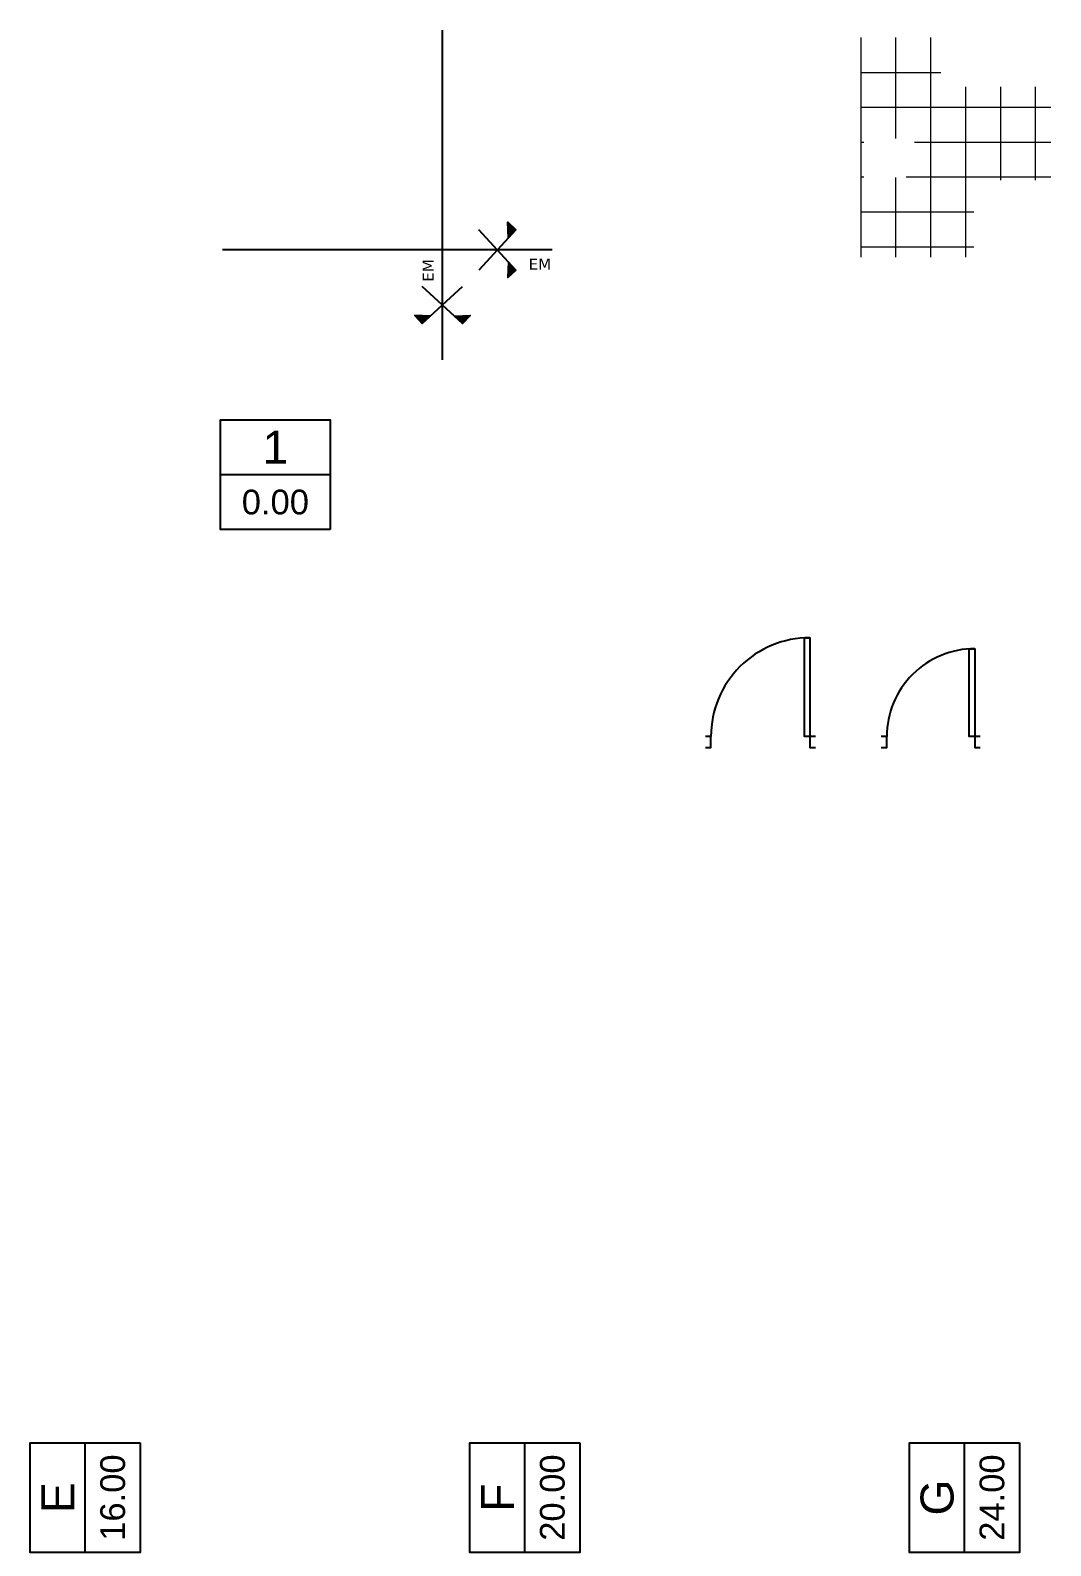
# Model space of a CAD drawing. Header units: inches. Extents: x -5 to 57, y -105 to 48.
# Drawn here: x 18.5 to 27.78, y 25.31 to 39.11 of the extents above; entities that cross this region are included whole.
import ezdxf

# ---------------------------------------------------------------- set-up
doc = ezdxf.new("R2010")
doc.units = ezdxf.units.IN
doc.header["$MEASUREMENT"] = 0
for name, pattern in [('CONTINUA', [0]), ('DASHDOT', [25.4, 12.7, -6.35, 0, -6.35]), ('DIVIDEX2', [63.5, 25.4, -12.7, 0, -12.7, 0, -12.7])]:
    doc.linetypes.add(name, pattern=pattern)
for name, color, linetype in [('AL-aberturas', 2, 'Continuous'), ('EJES-Terreno', 2, 'DIVIDEX2'), ('TXT-Estructura', 4, 'DASHDOT')]:
    doc.layers.add(name, color=color, linetype=linetype)
doc.layers.add('HTC-Humedo', color=254, linetype='Continuous', lineweight=9)
doc.styles.get("Standard").update_dxf_attribs({"font": 'arial.ttf'})

# ---------------------------------------------------------------- blocks, each defined once
blk = doc.blocks.new('eje')
h = blk.add_hatch(color=256)
h.dxf.hatch_style = 1
h.paths.add_polyline_path([(-277.835594247238, -131.9165981685374), (-277.8294255343185, -132.0578849229799), (-277.761866513557, -131.9841571892989)])
h = blk.add_hatch(color=256)
h.dxf.hatch_style = 1
h.paths.add_polyline_path([(-277.761866513557, -132.352795857704), (-277.8294255343185, -132.279068124023), (-277.835594247238, -132.4203548784655)])
at = {"linetype": 'CONTINUA'}
for points in [[(-277.8294255343185, -132.0578849229799), (-277.835594247238, -131.9165981685374), (-277.761866513557, -131.9841571892989), (-278.0996616173647, -132.352795857704)], [(-277.8294255343185, -132.279068124023), (-277.835594247238, -132.4203548784655), (-277.761866513557, -132.352795857704), (-278.0996616173647, -131.9841571892989)]]:
    blk.add_lwpolyline(points, dxfattribs=at)
blk = doc.blocks.new('casilleros')
at = {"color": 4, "linetype": 'Continuous', "ltscale": 0.7}
blk.add_line((-0.5, -3.15858450505857e-14), (0.5, 3.15858450505857e-14), dxfattribs=at)
blk.add_lwpolyline([(0.5000000000000355, -0.4999999999999684), (-0.4999999999999645, -0.5000000000000315), (-0.5000000000000355, 0.4999999999999684), (0.4999999999999645, 0.5000000000000315)], close=True, dxfattribs=at)
blk = doc.blocks.new('PS_0.90x0.10')
at = {"color": 0}
blk.add_lwpolyline([(-0.05000000000001137, -5.684341886080801e-14), (-0.1000000000000227, -5.684341886080801e-14), (-0.1000000000000225, 0.7999999999999317), (-0.05000000000001115, 0.7999999999999317)], close=True, dxfattribs=at)
for points in [[(0, 0), (-0.05000000000001137, 0), (-0.05000000000001137, -0.1000000000000341), (0, -0.100000000000091)], [(-0.8999999999999544, -0.100000000000091), (-0.849999999999943, -0.100000000000091), (-0.8499999999997156, -1.70530256582424e-13), (-0.8999999999999544, -5.684341886080801e-14)]]:
    blk.add_lwpolyline(points, dxfattribs=at)
at = {"color": 9}
blk.add_arc((-0.05000000000001137, -5.684341886080801e-14), 0.7999999999999886, 89.99999999999997, 180, dxfattribs=at)
blk = doc.blocks.new('PS_1.00x0.10')
at = {"color": 0}
blk.add_lwpolyline([(-0.05000000000001137, -5.684341886080801e-14), (-0.1000000000000227, -5.684341886080801e-14), (-0.1000000000000225, 0.8999999999999317), (-0.05000000000001115, 0.8999999999999317)], close=True, dxfattribs=at)
for points in [[(0, 0), (-0.05000000000001137, 0), (-0.05000000000001137, -0.1000000000000341), (0, -0.1000000000000909)], [(-0.9999999999999547, -0.1000000000000909), (-0.9499999999999433, -0.1000000000000909), (-0.949999999999716, -1.70530256582424e-13), (-0.9999999999999547, -5.684341886080801e-14)]]:
    blk.add_lwpolyline(points, dxfattribs=at)
at = {"color": 9}
blk.add_arc((-0.05000000000001137, -5.684341886080801e-14), 0.8999999999999886, 89.99999999999997, 180, dxfattribs=at)

msp = doc.modelspace()

# ---------------------------------------------------------------- hatches: boundary and pattern name
at = {"layer": 'HTC-Humedo'}
h = msp.add_hatch(dxfattribs=at)
h.set_pattern_fill('NET', color=256, scale=0.1)
h.set_pattern_definition([(0, (26.05857961285938, 39.0428178580414), (0, 0.3175), []), (90, (26.05857961285938, 39.0428178580414), (-0.3175, 1.944126793646423e-17), [])])
h.paths.add_polyline_path([(26.83357961285937, 38.59281785804168, -0.414213562373083), (26.78357961285937, 38.64281785804168), (26.78357961285936, 39.04281785804142), (26.05857961285938, 39.0428178580414), (26.05857961285938, 38.99281785804141), (26.05857961285938, 38.2928178580414), (26.05857961285938, 37.04281785804137), (27.08357961285937, 37.0428178580414), (27.08357961285937, 37.74281785804141), (27.78357961285937, 37.74281785804141), (27.78357961285937, 38.59281785804168)])
h.paths.add_polyline_path([(26.60257961285657, 38.04616603381311, -0.3546798029556752), (26.60257961285645, 37.84316603381308, -0.08402692128487171), (26.54910942702654, 37.80051733520447, -0.109744262389214), (26.42253064121023, 37.76822816954876), (26.08357961285639, 37.75766603381312), (26.0835796128565, 38.13166603381322), (26.42253064121002, 38.12110389807759, -0.08538410958150797), (26.52257961285646, 38.10066603381313, -0.06005385441901994), (26.56257961285643, 38.08066603381309, -0.06470984636859543)], flags=16)
h.paths.add_polyline_path([(26.33117697098449, 38.07292583701377), (26.42094218878554, 38.07012864114938), (26.42122250391935, 38.07912427472496), (26.33145728611827, 38.08192147058935)], flags=0)
h.paths.add_polyline_path([(26.4611581332902, 37.96731417797076, -0.1069173504651577), (26.46115813329005, 37.92201788965535, -0.345405995263678), (26.42316078966443, 37.89048969251667), (26.36594628782463, 37.88891786554304, -0.7125081621417281), (26.36594628782449, 38.00041420208326), (26.42316078966446, 37.99884237510962, -0.3454059952643803)], flags=0)
h.paths.add_polyline_path([(26.56855768472201, 37.51816603381019, -0.08333333333334383), (26.60855768472191, 37.48216603381019, -0.1667818979183342), (26.6385796128593, 37.39466603381021, -0.1667818979183301), (26.60855768472191, 37.30716603381023, -0.08333333333335986), (26.568557684722, 37.27116603381029, -0.05889696610846083), (26.51953158349908, 37.24610751455724, -0.03824524752344795), (26.46855768472204, 37.23116603381027, -0.038974211833461), (26.41430855676724, 37.22351950454971, -0.007879328399108902), (26.35121068099013, 37.2205475703757), (26.08357961285946, 37.21216603381031), (26.08357961285929, 37.5771660338103), (26.35121068098869, 37.56878449724489, -0.007160635206851741), (26.40855768472198, 37.5661660338103, -0.04307609806462184), (26.46855768472204, 37.55816603381021, -0.03824524752269773), (26.51953158349809, 37.54322455306364, -0.05889696610967247)], flags=16)
h.paths.add_polyline_path([(26.22857961285945, 37.39466603381022, 0.03271173382160466), (26.23406148294395, 37.31096511783254, 0.3853640127371978), (26.29542708212661, 37.25882017830691), (26.34995859476562, 37.26052796907413, 0.008562809448533581), (26.41715621355034, 37.26378506285388, 0.03466678195582606), (26.45988118663281, 37.27021367626027, 0.04551784121176684), (26.51336906001725, 37.28667016438483, 0.07131170094521325), (26.56072073136189, 37.31510828027075, 0.2258019334376872), (26.59857961285928, 37.39466603381021, 0.1662540792374664), (26.57711272846518, 37.45744202948371, 0.04318288437909777), (26.56249267427725, 37.47282077097978, 0.07423787047130583), (26.51336906001725, 37.5026619032357, 0.04551784121176159), (26.45988118663281, 37.51911839136027, 0.03897393759490062), (26.41179725224424, 37.52589147403755, 0.007879328399233325), (26.34995859476562, 37.5288040985464), (26.29542708212661, 37.53051188931363, 0.3853640127371987), (26.23406148294395, 37.478366949788, 0.03287512903546365), (26.24407961285941, 37.3946660338102, -1), (26.31207961285941, 37.39466603381021, -0.5389221556888851)], flags=0)
edge = h.paths.add_edge_path(flags=0)
edge.add_arc((26.13757961285938, 37.39466603381021), 0.021, 0, 360)
edge = h.paths.add_edge_path(flags=0)
edge.add_arc((26.27807961285941, 37.39466603381021), 0.0225, 0, 360)
edge = h.paths.add_edge_path(flags=0)
edge.add_arc((26.27807961285941, 37.39466603381021), 0.034, 0, 360)
edge = h.paths.add_edge_path(flags=0)
edge.add_arc((26.46457961285943, 37.39466603381027), 0.013, 0, 360)
edge = h.paths.add_edge_path(flags=16)
edge.add_arc((26.08857961285936, 37.57200699493526), 0.005000000000076748, 88.20622558097901, 179.9999999990636)
edge.add_line((26.08357961285929, 37.57200699493535), (26.08357961285946, 37.21732507268518))
edge.add_arc((26.08857961285936, 37.21732507268516), 0.004999999999906635, 179.9999999996743, 271.7937744177788)
edge.add_line((26.08873612363737, 37.21232752284794), (26.35121068098623, 37.22054757037557))
edge.add_arc((26.28847018472637, 39.22391603379734), 2.004350660464334, 271.7937744179841, 273.4348430739479)
edge.add_arc((26.39221437626863, 37.57474084720685), 0.3519544759569131, 272.6615358359613, 282.527750901371)
edge.add_arc((26.39651862222179, 37.57135353380997), 0.3477314505217503, 281.9564805328685, 292.3160684743735)
edge.add_arc((26.4380476847219, 37.46601603381076), 0.2345194716867016, 292.7019911915413, 303.8140680377873)
edge.add_arc((26.48130768472215, 37.40833270047662), 0.1625646239017729, 302.4599291143841, 321.5144958772943)
edge.add_arc((26.49605768472194, 37.39466603381021), 0.1425219281373558, 322.1250163489002, 359.9999999999986)
edge.add_arc((26.49605768472194, 37.39466603381021), 0.1425219281373522, 7.141199332410561e-13, 37.87498365110014)
edge.add_arc((26.48130768472198, 37.38099936714383), 0.1625646239018898, 38.48550412266098, 57.54007088557093)
edge.add_arc((26.43804768472191, 37.32331603380997), 0.2345194716864857, 56.18593196217998, 67.29800880842389)
edge.add_arc((26.39651862222195, 37.21797853381064), 0.3477314505215836, 67.68393152563488, 78.04351946715386)
edge.add_arc((26.39221437626867, 37.21459122041405), 0.3519544759564968, 77.47224909862074, 87.33846416403291)
edge.add_arc((26.28847018472437, 35.56541603382016), 2.004350660467432, 86.56515692599844, 88.20622558196139)
edge.add_line((26.35121068098623, 37.56878449724496), (26.08873612363748, 37.57700454477265))
edge = h.paths.add_edge_path(flags=0)
edge.add_arc((26.49605768472193, 37.39466603381015), 0.1025219281373442, -37.757280231197115, 2.8819613362429664e-11, ccw=False)
edge.add_arc((26.48093610508154, 37.40868316249957), 0.1230736642619834, 302.07825334721747, 321.39405699283634, ccw=False)
edge.add_arc((26.43799309351897, 37.46610542116245), 0.1946241190099545, 292.7859773061563, 303.8127765270192, ccw=False)
edge.add_arc((26.39642756606146, 37.57160747824615), 0.3080009510360557, 281.88907559698964, 292.3138007744694, ccw=False)
edge.add_arc((26.39221437626911, 37.57474084720644), 0.3119544759564712, 272.6132020269369, 282.52775090129853, ccw=False)
edge.add_arc((26.28847018472214, 39.22391603381134), 1.964350660478458, 271.7937744180905, 273.44291437397425, ccw=False)
edge.add_line((26.34995859476191, 37.26052796907402), (26.29542708212647, 37.25882017830691))
edge.add_arc((26.29354895279011, 37.3187907763546), 0.06000000000001535, 187.4943048040165, 271.79377441806884, ccw=False)
edge.add_arc((26.87032176714529, 37.39466603381), 0.6417421542858417, 179.9999999999759, 187.4943048040253, ccw=False)
edge.add_arc((26.87032176714529, 37.39466603381054), 0.6417421542858417, 172.5056951959748, 180.0000000000241, ccw=False)
edge.add_arc((26.29354895279011, 37.47054129126594), 0.0600000000000147, 88.20622558193122, 172.5056951959835, ccw=False)
edge.add_line((26.29542708212647, 37.53051188931363), (26.34995859476191, 37.52880409854652))
edge.add_arc((26.28847018472214, 35.5654160338092), 1.96435066047846, 86.55708562602581, 88.20622558190951, ccw=False)
edge.add_arc((26.39221437626911, 37.21459122041409), 0.311954475956471, 77.47224909870152, 87.38679797306321, ccw=False)
edge.add_arc((26.39642756606146, 37.21772458937438), 0.3080009510360558, 67.68619922553057, 78.11092440301042, ccw=False)
edge.add_arc((26.43799309351898, 37.32322664645808), 0.1946241190099495, 56.18722347298291, 67.21402269384589, ccw=False)
edge.add_arc((26.48093610508154, 37.38064890512096), 0.1230736642619821, 38.60594300716298, 57.921746652782076, ccw=False)
edge.add_arc((26.49605768472176, 37.39466603381032), 0.1025219281375125, -6.150457920739427e-11, 37.757280231164486, ccw=False)

# ---------------------------------------------------------------- linework, layer by layer
at = {"layer": 'EJES-Terreno', "linetype": 'DASHDOT'}
for p, q in [((22.2491876267759, 36.10829237595999), (22.2491876267759, 39.10829237595999)), ((23.2491876267759, 37.10829237595999), (20.2491876267759, 37.10829237596))]:
    msp.add_line(p, q, dxfattribs=at)

# ---------------------------------------------------------------- block references
at = {"layer": 'AL-aberturas'}
for name, p in [('PS_1.00x0.10', (25.64266915804281, 32.67848812561999)), ('PS_0.90x0.10', (27.14266915804281, 32.67848812561999))]:
    msp.add_blockref(name, p, dxfattribs=at)
at = {"layer": 'EJES-Terreno', "linetype": 'CONTINUA', "xscale": -1}
for p, rotation in [((300.6799516922367, -95.06018414754149), 180), ((-109.9192888967256, -241.3224716895008), 90)]:
    msp.add_blockref('eje', p, dxfattribs=dict(at, rotation=rotation))
at = {"layer": 'TXT-Estructura'}
msp.add_blockref('casilleros', (20.72939768202455, 35.06297861651615), dxfattribs=at)
for p, rotation in [((19.0000000000003, 25.75000000000006), 90.00000000000365), ((23.0000000000003, 25.75000000000006), 89.99999999999999), ((27.0000000000003, 25.75000000000006), 89.99999999999999)]:
    msp.add_blockref('casilleros', p, dxfattribs=dict(at, rotation=rotation))

# ---------------------------------------------------------------- texts
at = {"layer": 'EJES-Terreno', "linetype": 'CONTINUA', "insert": (22.07010197459665, 39.45111517618659), "char_height": 0.1, "attachment_point": 2, "rotation": 90.00000000000003}
msp.add_mtext_dynamic_manual_height_columns('\\pxql;{\\fVerdana|b0|i0|c0|p34;EM}', width=5.26415615316504, gutter_width=12.5, heights=[0], dxfattribs=at)
at = {"layer": 'EJES-Terreno', "linetype": 'CONTINUA', "insert": (23.16470962690465, 36.92920672378077), "char_height": 0.1, "attachment_point": 8}
msp.add_mtext_dynamic_manual_height_columns('\\pxql;{\\fVerdana|b0|i0|c0|p34;EM}', width=0.2621358752545113, gutter_width=12.5, heights=[0], dxfattribs=at)
at = {"layer": 'TXT-Estructura', "ltscale": 0.7, "attachment_point": 1}
for s, insert, char_height in [('\\pxqc;1', (20.22939768202455, 35.46297861651612), 0.3), ('\\pxqc;0.00', (20.22939768202455, 34.92636184822425), 0.225)]:
    msp.add_mtext_dynamic_manual_height_columns(s, width=1.000000000000036, gutter_width=12.5, heights=[0], dxfattribs=dict(at, insert=insert, char_height=char_height))
for s, insert, char_height, rotation in [('\\pxqc;16.00', (19.13661676829224, 25.25000000000007), 0.225, 90.00000000000358), ('\\pxqc;20.00', (23.1366167682922, 25.25000000000007), 0.225, 89.99999999999993), ('\\pxqc;24.00', (27.13661676829219, 25.25000000000007), 0.225, 89.99999999999993), ('\\pxqc;E', (18.60000000000035, 25.25000000000004), 0.3, 90.00000000000358), ('\\pxqc;F', (22.60000000000032, 25.25000000000007), 0.3, 89.99999999999993), ('\\pxqc;G', (26.60000000000031, 25.25000000000007), 0.3, 89.99999999999993)]:
    msp.add_mtext_dynamic_manual_height_columns(s, width=1.000000000000036, gutter_width=12.5, heights=[0], dxfattribs=dict(at, insert=insert, char_height=char_height, rotation=rotation))

doc.saveas('drawing.dxf')
